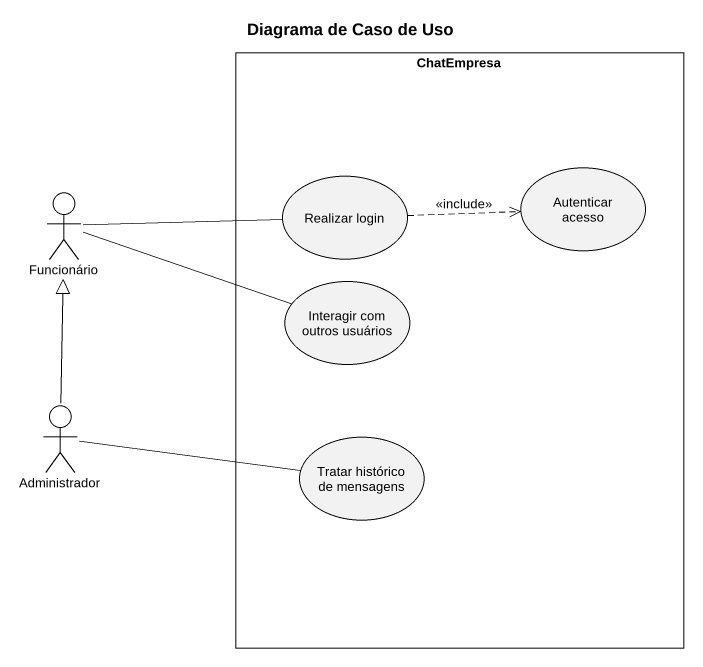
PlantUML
@startuml
title Diagrama de Caso de Uso
rectangle ChatEmpresa {
  usecase "Realizar login" as Realizar_login
  usecase "Autenticar acesso" as Autenticar_acesso
  usecase "Interagir com outros usuários" as Interagir_com_outros
  usecase "Tratar histórico de mensagens" as Tratar_histórico_de
}
actor Funcionário
actor Administrador
Realizar_login .right.> Autenticar_acesso : <<include>>
Funcionário -right- Realizar_login
Funcionário -right- Interagir_com_outros
Administrador -up-|> Funcionário
Administrador -right- Tratar_histórico_de
@enduml
